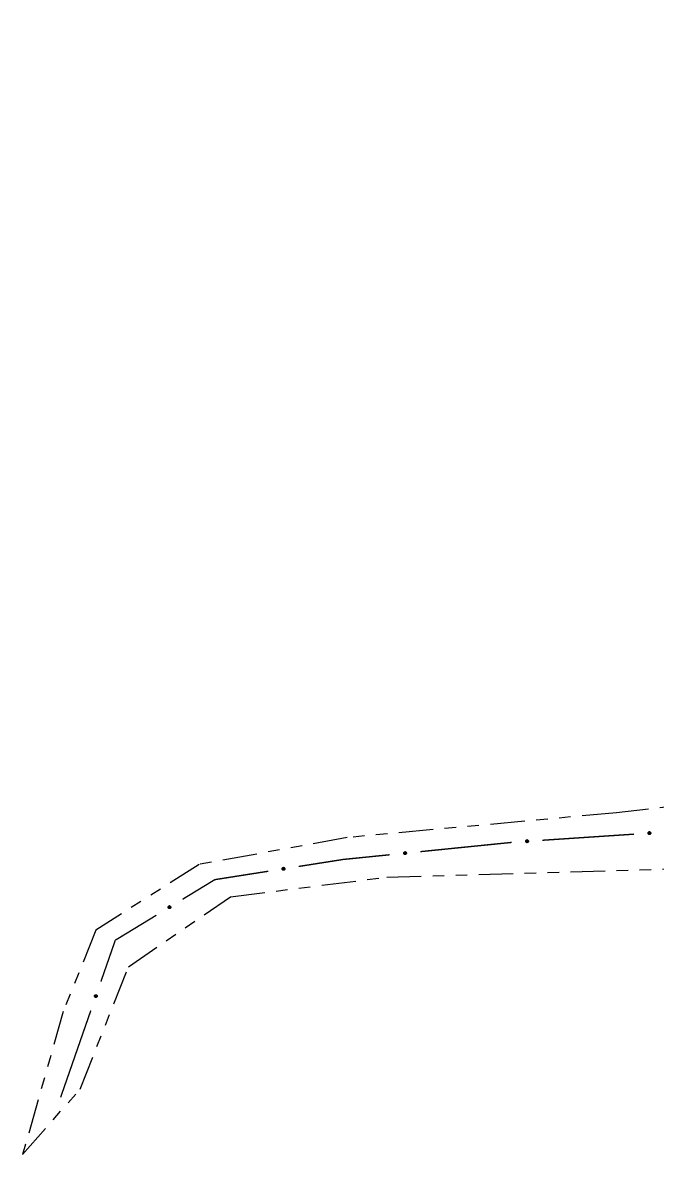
# Model space of a CAD drawing. Extents: x 208948 to 212966, y 4875285 to 4878160.
# Drawn here: x 211354.8 to 211437.6, y 4876607.8 to 4876755.6 of the extents above; entities that cross this region are included whole.
import ezdxf

# ---------------------------------------------------------------- set-up
doc = ezdxf.new("R2010")
doc.units = 0
doc.header["$LTSCALE"] = 1.5
doc.header["$MEASUREMENT"] = 0
doc.linetypes.add('TRACO_25', pattern=[8, 3, -1, 1, -1, 1, -1])
doc.layers.add('SV-EIXO-RUA-N-PAV', color=6, linetype='CONTINUOUS')
doc.layers.add('SV-RUA-NAO-PAV', color=7, linetype='CONTINUOUS')

msp = doc.modelspace()

# ---------------------------------------------------------------- linework, layer by layer
at = {"layer": 'SV-EIXO-RUA-N-PAV'}
for points in [[(211436.711209, 4876649.675306), (211436.679527, 4876649.638046), (211436.644679, 4876649.612501), (211436.609482, 4876649.599561), (211436.575398, 4876649.596237), (211436.540145, 4876649.596763), (211436.504719, 4876649.605135), (211436.467459, 4876649.623136), (211436.429859, 4876649.654655), (211436.406038, 4876649.692073), (211436.391505, 4876649.725901), (211436.385992, 4876649.761243), (211436.387077, 4876649.795481), (211436.39699, 4876649.831991), (211436.415602, 4876649.869572), (211436.44821, 4876649.906614), (211436.482546, 4876649.931422), (211436.516919, 4876649.943045), (211436.552484, 4876649.948362), (211436.588468, 4876649.947394), (211436.623195, 4876649.938975), (211436.661, 4876649.920168), (211436.697133, 4876649.887499), (211436.722268, 4876649.853536), (211436.734369, 4876649.819335), (211436.738816, 4876649.784203), (211436.738718, 4876649.748838), (211436.731785, 4876649.712878), (211436.711209, 4876649.675306)], [(211420.746646, 4876648.611001), (211420.714965, 4876648.573741), (211420.680117, 4876648.548196), (211420.64492, 4876648.535256), (211420.610835, 4876648.531932), (211420.575582, 4876648.532458), (211420.540157, 4876648.54083), (211420.502897, 4876648.558831), (211420.465297, 4876648.59035), (211420.441475, 4876648.627768), (211420.426943, 4876648.661596), (211420.42143, 4876648.696938), (211420.422515, 4876648.731176), (211420.432428, 4876648.767686), (211420.451039, 4876648.805268), (211420.483648, 4876648.842309), (211420.517983, 4876648.867118), (211420.552356, 4876648.87874), (211420.587921, 4876648.884057), (211420.623906, 4876648.883089), (211420.658632, 4876648.87467), (211420.696437, 4876648.855863), (211420.73257, 4876648.823194), (211420.757705, 4876648.789231), (211420.769807, 4876648.75503), (211420.774254, 4876648.719898), (211420.774156, 4876648.684534), (211420.767223, 4876648.648573), (211420.746646, 4876648.611001)], [(211404.826577, 4876647.061849), (211404.796194, 4876647.023523), (211404.762244, 4876646.996797), (211404.727512, 4876646.982655), (211404.693562, 4876646.978162), (211404.658312, 4876646.977477), (211404.62262, 4876646.984627), (211404.584764, 4876647.001338), (211404.546103, 4876647.031547), (211404.52101, 4876647.068125), (211404.505325, 4876647.101434), (211404.498601, 4876647.136565), (211404.498509, 4876647.170821), (211404.507163, 4876647.20765), (211404.524472, 4876647.245848), (211404.555789, 4876647.283987), (211404.589252, 4876647.309961), (211404.623206, 4876647.322757), (211404.658567, 4876647.329293), (211404.694564, 4876647.329561), (211404.729559, 4876647.32234), (211404.767988, 4876647.304843), (211404.805221, 4876647.273434), (211404.831508, 4876647.240354), (211404.844777, 4876647.206589), (211404.850428, 4876647.171631), (211404.851545, 4876647.136283), (211404.845851, 4876647.100106), (211404.826577, 4876647.061849)], [(211388.968708, 4876645.027166), (211388.940482, 4876644.987225), (211388.908056, 4876644.958669), (211388.874155, 4876644.942636), (211388.840504, 4876644.93628), (211388.805345, 4876644.933655), (211388.769313, 4876644.938829), (211388.730594, 4876644.953429), (211388.690329, 4876644.981463), (211388.66326, 4876645.016603), (211388.645763, 4876645.048998), (211388.637115, 4876645.083706), (211388.635137, 4876645.117904), (211388.641749, 4876645.155154), (211388.656928, 4876645.194247), (211388.686097, 4876645.234053), (211388.718079, 4876645.261831), (211388.751276, 4876645.276477), (211388.786224, 4876645.284951), (211388.822151, 4876645.287201), (211388.857491, 4876645.281918), (211388.896825, 4876645.266564), (211388.935732, 4876645.237254), (211388.9638, 4876645.205672), (211388.978909, 4876645.172689), (211388.986477, 4876645.138095), (211388.989539, 4876645.102863), (211388.985846, 4876645.066426), (211388.968708, 4876645.027166)], [(211374.110434, 4876640.081018), (211374.099548, 4876640.033336), (211374.080443, 4876639.994582), (211374.055205, 4876639.966845), (211374.026512, 4876639.94815), (211373.995003, 4876639.932331), (211373.959717, 4876639.923391), (211373.918355, 4876639.922143), (211373.870447, 4876639.932726), (211373.832033, 4876639.954907), (211373.803517, 4876639.978196), (211373.7823, 4876640.006993), (211373.767445, 4876640.03786), (211373.759371, 4876640.07482), (211373.758515, 4876640.116748), (211373.770323, 4876640.164664), (211373.789314, 4876640.202529), (211373.81443, 4876640.228716), (211373.843516, 4876640.249863), (211373.875878, 4876640.265627), (211373.910566, 4876640.274204), (211373.952783, 4876640.274989), (211373.999921, 4876640.262708), (211374.037904, 4876640.244198), (211374.064436, 4876640.219456), (211374.08461, 4876640.190352), (211374.100861, 4876640.158942), (211374.111325, 4876640.123846), (211374.110434, 4876640.081018)], [(211364.474845, 4876628.601472), (211364.496769, 4876628.557753), (211364.506672, 4876628.515696), (211364.504835, 4876628.47824), (211364.494581, 4876628.445565), (211364.480326, 4876628.413318), (211364.458782, 4876628.383978), (211364.427656, 4876628.35671), (211364.383954, 4876628.334409), (211364.340203, 4876628.327096), (211364.303386, 4876628.326932), (211364.268699, 4876628.335662), (211364.237605, 4876628.350035), (211364.207867, 4876628.373422), (211364.180542, 4876628.405235), (211364.159181, 4876628.449722), (211364.149755, 4876628.49102), (211364.152483, 4876628.527203), (211364.161481, 4876628.562019), (211364.176428, 4876628.594766), (211364.197743, 4876628.623445), (211364.229823, 4876628.6509), (211364.274011, 4876628.671402), (211364.315094, 4876628.681273), (211364.351305, 4876628.679054), (211364.385383, 4876628.669424), (211364.4179, 4876628.65552), (211364.448295, 4876628.63509), (211364.474845, 4876628.601472)]]:
    msp.add_lwpolyline(points, close=True, dxfattribs=at)
for points in [[(211436.707468, 4876649.871373), (211436.396683, 4876649.815097)], [(211436.697133, 4876649.887499), (211436.39699, 4876649.831991)], [(211436.675337, 4876649.902052), (211436.4093, 4876649.851495)], [(211436.661, 4876649.920168), (211436.415602, 4876649.869572)], [(211436.636761, 4876649.926831), (211436.439616, 4876649.889072)], [(211436.623195, 4876649.938975), (211436.44821, 4876649.906614)], [(211436.601543, 4876649.942262), (211436.471747, 4876649.919933)], [(211436.588468, 4876649.947394), (211436.482546, 4876649.931422)], [(211420.769807, 4876648.75503), (211420.42143, 4876648.696938)], [(211420.757705, 4876648.789231), (211420.422515, 4876648.731176)], [(211420.760242, 4876648.772667), (211420.42495, 4876648.714758)], [(211420.76941, 4876648.737722), (211420.425767, 4876648.681991)], [(211420.774254, 4876648.719898), (211420.426943, 4876648.661596)], [(211420.742906, 4876648.807068), (211420.432121, 4876648.750793)], [(211420.73257, 4876648.823194), (211420.432428, 4876648.767686)], [(211420.770499, 4876648.700871), (211420.439291, 4876648.643234)], [(211420.774156, 4876648.684534), (211420.441475, 4876648.627768)], [(211420.710774, 4876648.837747), (211420.444737, 4876648.78719)], [(211420.696437, 4876648.855863), (211420.451039, 4876648.805268)], [(211420.76596, 4876648.66638), (211420.457989, 4876648.608924)], [(211420.767223, 4876648.648573), (211420.465297, 4876648.59035)], [(211420.672198, 4876648.862526), (211420.475053, 4876648.824767)], [(211420.658632, 4876648.87467), (211420.483648, 4876648.842309)], [(211420.755976, 4876648.631525), (211420.487488, 4876648.576702)], [(211420.746646, 4876648.611001), (211420.502897, 4876648.558831)], [(211420.636981, 4876648.877957), (211420.507185, 4876648.855628)], [(211420.623906, 4876648.883089), (211420.517983, 4876648.867118)], [(211420.728565, 4876648.591406), (211420.528878, 4876648.550743)], [(211420.714965, 4876648.573741), (211420.540157, 4876648.54083)], [(211420.695162, 4876648.559093), (211420.566637, 4876648.538217)], [(211420.680117, 4876648.548196), (211420.575582, 4876648.532458)], [(211436.734369, 4876649.819335), (211436.385992, 4876649.761243)], [(211436.722268, 4876649.853536), (211436.387077, 4876649.795481)], [(211436.724805, 4876649.836972), (211436.389512, 4876649.779063)], [(211436.733972, 4876649.802027), (211436.390329, 4876649.746296)], [(211436.738816, 4876649.784203), (211436.391505, 4876649.725901)], [(211436.735061, 4876649.765176), (211436.403854, 4876649.707539)], [(211436.738718, 4876649.748838), (211436.406038, 4876649.692073)], [(211436.730523, 4876649.730684), (211436.422552, 4876649.673229)], [(211436.731785, 4876649.712878), (211436.429859, 4876649.654655)], [(211436.720539, 4876649.69583), (211436.452051, 4876649.641007)], [(211436.711209, 4876649.675306), (211436.467459, 4876649.623136)], [(211436.693127, 4876649.655711), (211436.49344, 4876649.615048)], [(211436.679527, 4876649.638046), (211436.504719, 4876649.605135)], [(211436.659725, 4876649.623398), (211436.531199, 4876649.602522)], [(211436.644679, 4876649.612501), (211436.540145, 4876649.596763)], [(211404.831508, 4876647.240354), (211404.498509, 4876647.170821)], [(211404.844777, 4876647.206589), (211404.498601, 4876647.136565)], [(211404.834612, 4876647.223887), (211404.501507, 4876647.154496)], [(211404.844975, 4876647.189278), (211404.503449, 4876647.121777)], [(211404.850428, 4876647.171631), (211404.505325, 4876647.101434)], [(211404.805221, 4876647.273434), (211404.507163, 4876647.20765)], [(211404.816105, 4876647.257672), (211404.507436, 4876647.190755)], [(211404.847329, 4876647.152485), (211404.518296, 4876647.083507)], [(211404.782938, 4876647.28723), (211404.518795, 4876647.227565)], [(211404.851545, 4876647.136283), (211404.52101, 4876647.068125)], [(211404.767988, 4876647.304843), (211404.524472, 4876647.245848)], [(211404.843978, 4876647.117859), (211404.538162, 4876647.049859)], [(211404.845851, 4876647.100106), (211404.546103, 4876647.031547)], [(211404.743534, 4876647.310669), (211404.547802, 4876647.266161)], [(211404.729559, 4876647.32234), (211404.555789, 4876647.283987)], [(211404.835197, 4876647.082682), (211404.56875, 4876647.018669)], [(211404.707808, 4876647.324881), (211404.578855, 4876647.298107)], [(211404.826577, 4876647.061849), (211404.584764, 4876647.001338)], [(211404.694564, 4876647.329561), (211404.589252, 4876647.309961)], [(211404.809179, 4876647.041645), (211404.611007, 4876646.994147)], [(211404.796194, 4876647.023523), (211404.62262, 4876646.984627)], [(211404.776907, 4876647.008204), (211404.649174, 4876646.982926)], [(211404.762244, 4876646.996797), (211404.658312, 4876646.977477)], [(211388.9638, 4876645.205672), (211388.635137, 4876645.117904)], [(211388.978909, 4876645.172689), (211388.637115, 4876645.083706)], [(211388.967807, 4876645.189401), (211388.639029, 4876645.101769)], [(211388.935732, 4876645.237254), (211388.641749, 4876645.155154)], [(211388.98006, 4876645.155414), (211388.64277, 4876645.069206)], [(211388.947467, 4876645.222115), (211388.642952, 4876645.1383)], [(211388.986477, 4876645.138095), (211388.645763, 4876645.048998)], [(211388.912723, 4876645.249801), (211388.652266, 4876645.175679)], [(211388.896825, 4876645.266564), (211388.656928, 4876645.194247)], [(211388.984437, 4876645.118808), (211388.659703, 4876645.031812)], [(211388.989539, 4876645.102863), (211388.66326, 4876645.016603)], [(211388.872088, 4876645.271035), (211388.679104, 4876645.215815)], [(211388.982998, 4876645.084049), (211388.681391, 4876644.99931)], [(211388.857491, 4876645.281918), (211388.686097, 4876645.234053)], [(211388.985846, 4876645.066426), (211388.690329, 4876644.981463)], [(211388.835632, 4876645.283257), (211388.70835, 4876645.249422)], [(211388.976167, 4876645.048442), (211388.713651, 4876644.969852)], [(211388.822151, 4876645.287201), (211388.718079, 4876645.261831)], [(211388.968708, 4876645.027166), (211388.730594, 4876644.953429)], [(211388.952449, 4876645.006035), (211388.757194, 4876644.947694)], [(211388.940482, 4876644.987225), (211388.769313, 4876644.938829)], [(211388.922068, 4876644.970867), (211388.795921, 4876644.938592)], [(211388.908056, 4876644.958669), (211388.805345, 4876644.933655)], [(211373.952783, 4876640.274989), (211373.758515, 4876640.116748)], [(211373.999921, 4876640.262708), (211373.759371, 4876640.07482)], [(211373.973868, 4876640.265545), (211373.761277, 4876640.097804)], [(211374.016538, 4876640.25318), (211373.766902, 4876640.059695)], [(211374.037904, 4876640.244198), (211373.767445, 4876640.03786)], [(211373.910566, 4876640.274204), (211373.770323, 4876640.164664)], [(211373.928208, 4876640.269701), (211373.770805, 4876640.145137)], [(211374.047806, 4876640.23068), (211373.77719, 4876640.024424)], [(211374.064436, 4876640.219456), (211373.7823, 4876640.006993)], [(211373.889845, 4876640.267116), (211373.785045, 4876640.187351)], [(211373.875878, 4876640.265627), (211373.789314, 4876640.202529)], [(211374.07208, 4876640.203922), (211373.793052, 4876639.995741)], [(211374.08461, 4876640.190352), (211373.803517, 4876639.978196)], [(211374.09007, 4876640.171742), (211373.822951, 4876639.967615)], [(211374.100861, 4876640.158942), (211373.832033, 4876639.954907)], [(211374.101979, 4876640.139055), (211373.855385, 4876639.945824)], [(211374.111325, 4876640.123846), (211373.870447, 4876639.932726)], [(211374.109226, 4876640.103531), (211373.896433, 4876639.930874)], [(211374.110434, 4876640.081018), (211373.918355, 4876639.922143)], [(211374.103449, 4876640.055286), (211373.945134, 4876639.926972)], [(211374.099548, 4876640.033336), (211373.959717, 4876639.923391)], [(211374.088753, 4876640.011197), (211373.984409, 4876639.933306)], [(211374.080443, 4876639.994582), (211373.995003, 4876639.932331)], [(211364.176428, 4876628.594766), (211364.149755, 4876628.49102)], [(211364.18626, 4876628.604798), (211364.156114, 4876628.476592)], [(211364.197743, 4876628.623445), (211364.159181, 4876628.449722)], [(211364.214221, 4876628.63119), (211364.171972, 4876628.434958)], [(211364.229823, 4876628.6509), (211364.180542, 4876628.405235)], [(211364.2521, 4876628.657022), (211364.194721, 4876628.392372)], [(211364.274011, 4876628.671402), (211364.207867, 4876628.373422)], [(211364.292893, 4876628.674617), (211364.223299, 4876628.36654)], [(211364.315094, 4876628.681273), (211364.237605, 4876628.350035)], [(211364.331333, 4876628.677138), (211364.253669, 4876628.345864)], [(211364.351305, 4876628.679054), (211364.268699, 4876628.335662)], [(211364.367083, 4876628.671927), (211364.284152, 4876628.333816)], [(211364.385383, 4876628.669424), (211364.303386, 4876628.326932)], [(211364.401432, 4876628.658535), (211364.325113, 4876628.331127)], [(211364.4179, 4876628.65552), (211364.340203, 4876628.327096)], [(211364.43141, 4876628.640884), (211364.364001, 4876628.334937)], [(211364.448295, 4876628.63509), (211364.383954, 4876628.334409)], [(211364.459595, 4876628.618078), (211364.405186, 4876628.349506)], [(211364.474845, 4876628.601472), (211364.427656, 4876628.35671)], [(211364.485819, 4876628.577173), (211364.44525, 4876628.377467)], [(211364.496769, 4876628.557753), (211364.458782, 4876628.383978)], [(211364.502517, 4876628.533803), (211364.47153, 4876628.407333)], [(211364.506672, 4876628.515696), (211364.480326, 4876628.413318)]]:
    msp.add_lwpolyline(points, dxfattribs=at)
at = {"layer": 'SV-EIXO-RUA-N-PAV', "const_width": 0.18}
for points in [[(211418.601301, 4876648.567402), (211406.662361, 4876647.358395)], [(211434.564954, 4876649.642547), (211422.591532, 4876648.844318)], [(211402.682714, 4876646.955392), (211396.713244, 4876646.350889)], [(211396.607025, 4876646.340134), (211390.785373, 4876645.424368)], [(211396.713244, 4876646.350889), (211396.607025, 4876646.340134)], [(211386.833962, 4876644.802797), (211379.918992, 4876643.715049)], [(211379.851462, 4876643.704427), (211375.638863, 4876641.140236)], [(211379.918992, 4876643.715049), (211379.851462, 4876643.704427)], [(211372.222069, 4876639.060448), (211367.096877, 4876635.940766)], [(211366.861194, 4876635.797307), (211364.980713, 4876630.390924)], [(211367.096877, 4876635.940766), (211366.861194, 4876635.797307)], [(211363.666631, 4876626.612937), (211359.724383, 4876615.278975)]]:
    msp.add_lwpolyline(points, dxfattribs=at)
at = {"layer": 'SV-RUA-NAO-PAV', "linetype": 'TRACO_25'}
msp.add_polyline3d([(211564.867906, 4876755.586824, 12.364448), (211562.476572, 4876748.287101, 12.364448), (211559.781766, 4876725.286077, 12.364448), (211548.007596, 4876701.533103, 12.720963), (211542.564509, 4876697.5799, 12.720963), (211525.327036, 4876684.993126, 12.720963), (211521.72612, 4876681.760978, 12.922226), (211511.382979, 4876672.786781, 12.922226), (211503.486074, 4876665.773196, 12.922226), (211490.8488, 4876660.314169, 12.942352), (211486.006304, 4876658.17314, 12.942352), (211481.489726, 4876657.716147, 12.29831), (211460.307744, 4876655.572931, 12.29831), (211432.25, 4876652.44, 12.221354), (211397.13, 4876649.2, 12.221354), (211377.81, 4876645.68, 12.201756), (211364.33, 4876637.12, 12.182158), (211360.07, 4876626.5, 12.16256), (211354.77, 4876607.84, 11.692215), (211362.27, 4876616.34, 11.692215), (211368.57, 4876632.32, 12.319343), (211381.89, 4876641.48, 12.613308), (211402.29, 4876644.02, 13.122849), (211441.007735, 4876645.132898, 13.083653)], dxfattribs=at)

doc.saveas('drawing.dxf')
